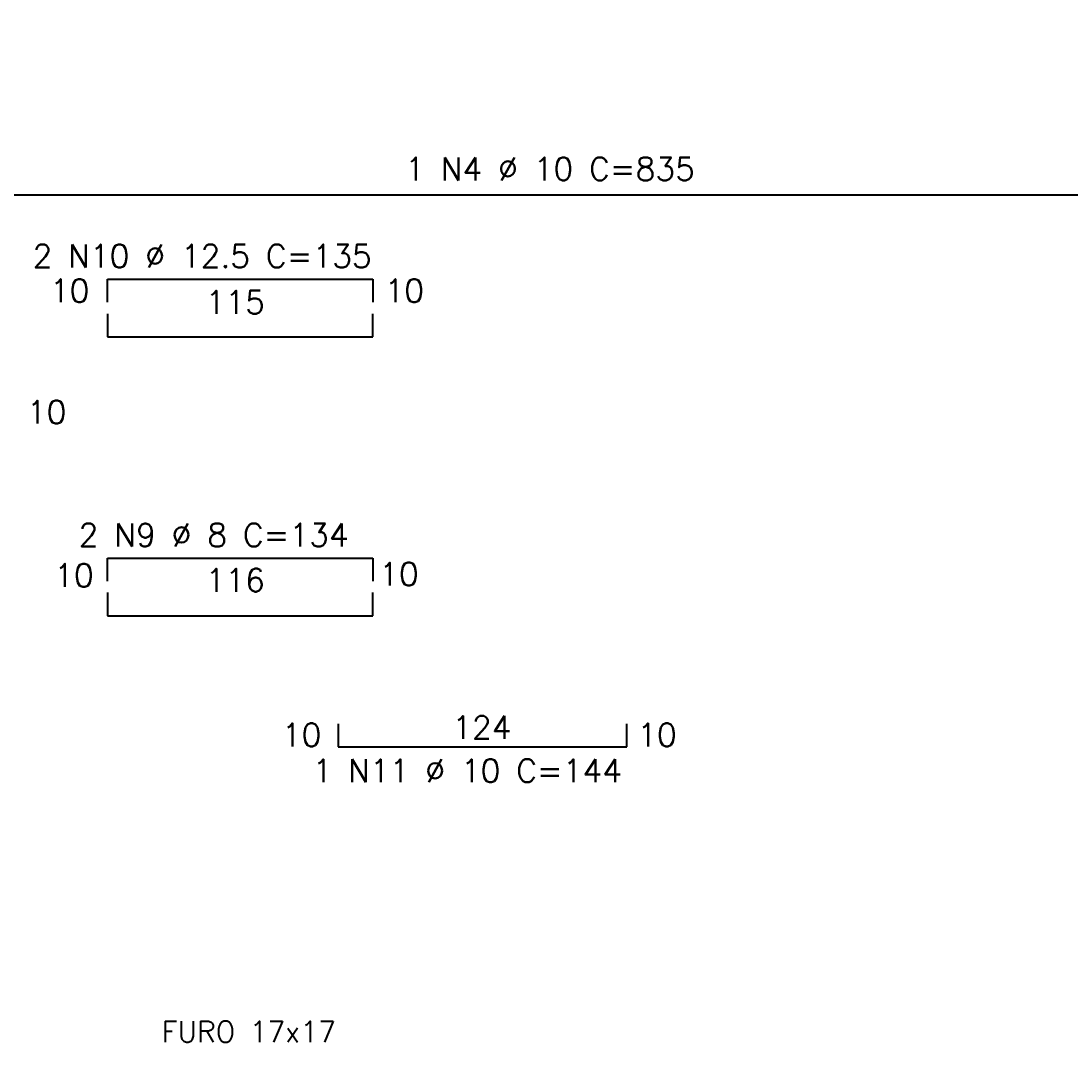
# Model space of a CAD drawing. Extents: x -1.9 to 86, y -1.6 to 60.9.
# Drawn here: x 26.13 to 35.23, y 18.67 to 27.55 of the extents above; entities that cross this region are included whole.
import ezdxf

# ---------------------------------------------------------------- set-up
doc = ezdxf.new("R2010")
doc.units = 0
doc.header["$MEASUREMENT"] = 0
doc.layers.add('PENA_03', color=3, linetype='CONTINUOUS')
doc.layers.add('PENA_05', color=5, linetype='CONTINUOUS')
doc.styles.get("Standard").update_dxf_attribs({"font": 'ROMANS.SHX'})

msp = doc.modelspace()

# ---------------------------------------------------------------- linework, layer by layer
at = {"layer": 'PENA_05', "linetype": 'Continuous'}
for p, q in [((22.42798, 26.042407), (39.11798, 26.042407)), ((26.87798, 25.112903), (26.87798, 25.312903)), ((26.87798, 25.312903), (29.17798, 25.312903)), ((29.17798, 25.312903), (29.17798, 25.112903)), ((26.87798, 25.012903), (26.87798, 24.812903)), ((29.17798, 24.812903), (29.17798, 25.012903)), ((26.87798, 24.812903), (29.17798, 24.812903)), ((26.87798, 22.696297), (26.87798, 22.896297)), ((26.87798, 22.896297), (29.17798, 22.896297)), ((29.17798, 22.896297), (29.17798, 22.696297)), ((26.87798, 22.596297), (26.87798, 22.396297)), ((29.17798, 22.396297), (29.17798, 22.596297)), ((26.87798, 22.396297), (29.17798, 22.396297)), ((28.87798, 21.459733), (28.87798, 21.259733)), ((31.37798, 21.259733), (31.37798, 21.459733)), ((28.87798, 21.259733), (31.37798, 21.259733))]:
    msp.add_line(p, q, dxfattribs=at)

# ---------------------------------------------------------------- texts
at = {"layer": 'PENA_03', "linetype": 'Continuous'}
for s, height, p in [('1 N4 %%c 10 C=835', 0.2, (29.457005, 26.167884)), ('2 N10 %%c 12.5 C=135', 0.2, (26.22798, 25.412903)), ('10', 0.2, (26.37798, 25.112903)), ('10', 0.2, (29.27798, 25.112903)), ('115', 0.2, (27.72798, 25.012903)), ('10', 0.2, (26.17798, 24.060722)), ('2 N9 %%c 8 C=134', 0.2, (26.62798, 22.996297)), ('10', 0.2, (26.414782, 22.64693)), ('10', 0.2, (29.231591, 22.657503)), ('116', 0.2, (27.72798, 22.604297)), ('124', 0.2, (29.864884, 21.328464)), ('10', 0.2, (28.38798, 21.264733)), ('10', 0.2, (31.46798, 21.264733)), ('1 N11 %%c 10 C=144', 0.2, (28.654481, 20.953403)), ('FURO 17x17', 0.18, (27.345178, 18.703048))]:
    msp.add_text(s, height=height, dxfattribs=at).set_placement(p)

doc.saveas('drawing.dxf')
